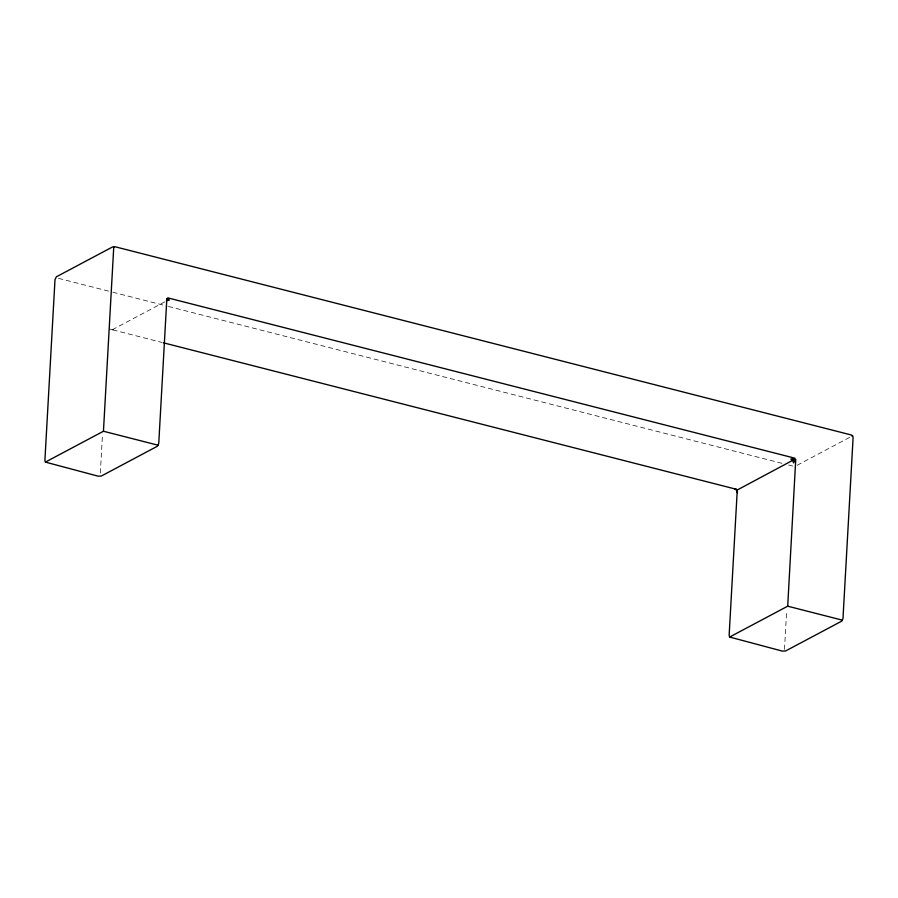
<?xml version="1.0" encoding="UTF-8"?>
<svg xmlns="http://www.w3.org/2000/svg" width="898" height="898" viewBox="0 0 898 898"><rect width="100%" height="100%" fill="white"/><g stroke="black" fill="none" stroke-linecap="round" stroke-linejoin="round"><path stroke-width="0.67" stroke-dasharray="4.49 3.37" d="M100.329 473.078L102.507 434.082M784.493 649.422L786.693 610.213M164.828 301.829L111.172 330.341L113.238 329.948L109.23 328.949L162.179 342.486M797.143 465.287L850.799 436.765M58.493 278.335L111.419 291.861M112.778 292.209L167.062 306.095M168.42 306.442L783.202 463.626M788.635 465.018L792.71 466.051"/><path stroke-width="1.35" d="M167.466 298.877L167.264 300.527L169.329 300.134L167.735 297.855L794.966 458.216L790.857 459.046L792.822 460.472L793.54 462.885L795.751 459.349L787.703 606.184L729.636 637.041L729.142 635.268L737.247 490.443L737.438 492.699L736.629 490.106M166.489 301.189L166.848 298.551L158.755 443.376L157.431 446.216L101.328 476.041L98.107 476.165L45.394 462.1L44.9 460.326L55.003 279.671L56.327 276.831L112.418 247.017L115.64 246.894L851.203 434.958L852.606 435.9L853.1 437.674L842.998 618.329L842.313 620.148L841.673 621.169L785.582 650.983L782.36 651.106L729.636 637.041M113.754 246.995L103.45 431.242L45.394 462.1M794.696 459.248L736.73 490.286L734.755 488.86L736.461 489.309L163.537 342.834M852.022 436.114L852.606 435.9M158.059 445.206L103.45 431.242M842.313 620.148L787.703 606.184"/></g></svg>
